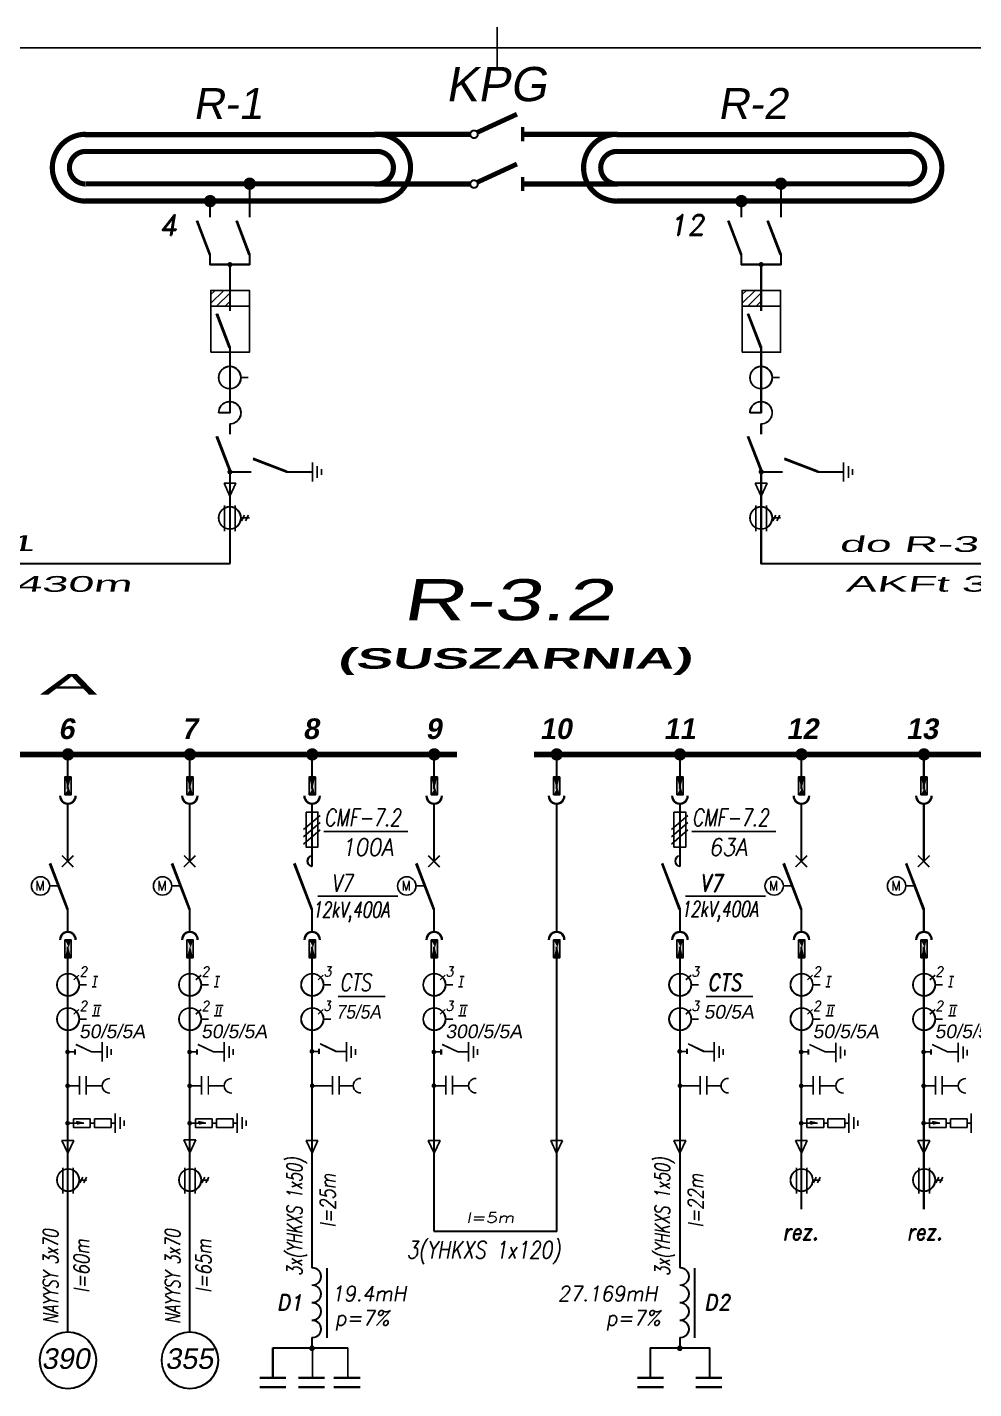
# Model space of a CAD drawing. Extents: x 0 to 420, y -3 to 298.
# Drawn here: x 141.5 to 279.5, y 99.3 to 298 of the extents above; entities that cross this region are included whole.
import ezdxf

# ---------------------------------------------------------------- set-up
doc = ezdxf.new("R2010")
doc.units = 0
doc.header["$MEASUREMENT"] = 0
doc.header["$PDMODE"] = 2
doc.header["$PDSIZE"] = 3
doc.layers.get('0').update_dxf_attribs({"linetype": 'CONTINUOUS'})
doc.styles.add('ROMAND', font='romand', dxfattribs={"width": 0.9, "oblique": 10, "height": 3.8})
doc.styles.add('ROMANS', font='romans', dxfattribs={"width": 0.8, "oblique": 10, "height": 3})
doc.styles.add('styl2', font='arial.ttf', dxfattribs={"oblique": 10, "height": 5})
doc.styles.add('styl3', font='arialbd.ttf', dxfattribs={"oblique": 10, "height": 5})

msp = doc.modelspace()

# ---------------------------------------------------------------- linework, layer by layer
at = {"color": 7}
for p, q in [((0, 295), (420, 295)), ((173.88, 274.91), (173.88, 270.29)), ((173.93, 275.65), (173.93, 270.29)), ((251.38, 274.91), (251.38, 270.29)), ((251.43, 275.65), (251.43, 270.29)), ((168.11, 272.5), (168.11, 270.29)), ((168.17, 272.5), (168.17, 270.29)), ((245.61, 272.5), (245.61, 270.29)), ((245.67, 272.5), (245.67, 270.29)), ((168.04, 264.8), (166.15, 269.74)), ((168.1, 264.85), (166.22, 269.74)), ((168.17, 264.88), (166.31, 269.74)), ((173.8, 264.8), (171.92, 269.74)), ((173.86, 264.85), (171.99, 269.74)), ((173.93, 264.88), (172.07, 269.74)), ((245.54, 264.8), (243.65, 269.74)), ((245.6, 264.85), (243.72, 269.74)), ((245.67, 264.88), (243.81, 269.74)), ((251.3, 264.8), (249.42, 269.74)), ((251.36, 264.85), (249.49, 269.74)), ((251.43, 264.88), (249.57, 269.74)), ((168.11, 263.32), (168.11, 264.89)), ((168.17, 263.32), (168.17, 264.88)), ((173.88, 263.32), (173.88, 264.89)), ((173.93, 263.32), (173.93, 264.88)), ((245.61, 263.32), (245.61, 264.89)), ((245.67, 263.32), (245.67, 264.88)), ((251.38, 263.32), (251.38, 264.89)), ((251.43, 263.32), (251.43, 264.88)), ((168.11, 263.4), (173.93, 263.4)), ((168.11, 263.32), (173.93, 263.32)), ((171, 261.22), (171, 263.32)), ((171.06, 261.22), (171.06, 263.32)), ((245.61, 263.4), (251.43, 263.4)), ((245.61, 263.32), (251.43, 263.32)), ((248.5, 261.22), (248.5, 263.32)), ((248.56, 261.22), (248.56, 263.32)), ((171, 261.22), (171, 256.6)), ((171.06, 261.22), (171.06, 256.6)), ((248.5, 261.22), (248.5, 256.6)), ((248.56, 261.22), (248.56, 256.6)), ((168.24, 257.71), (170.13, 259.6)), ((168.24, 258.97), (168.88, 259.6)), ((169.09, 257.29), (171, 259.2)), ((245.74, 258.97), (246.38, 259.6)), ((245.74, 257.71), (247.63, 259.6)), ((246.59, 257.29), (248.5, 259.2)), ((168.24, 257.29), (173.87, 257.29)), ((170.32, 257.29), (171, 257.97)), ((245.74, 257.29), (251.37, 257.29)), ((247.82, 257.29), (248.5, 257.97)), ((170.93, 251.23), (169.04, 256.16)), ((170.98, 251.27), (169.11, 256.16)), ((171.06, 251.31), (169.2, 256.16)), ((248.43, 251.23), (246.54, 256.16)), ((248.48, 251.27), (246.61, 256.16)), ((248.56, 251.31), (246.7, 256.16)), ((171, 249.75), (171, 251.31)), ((171.06, 249.75), (171.06, 251.31)), ((248.5, 249.75), (248.5, 251.31)), ((248.56, 249.75), (248.56, 251.31)), ((171, 249.75), (171, 241.73)), ((171.06, 249.75), (171.06, 241.73)), ((248.5, 249.75), (248.5, 241.73)), ((248.56, 249.75), (248.56, 241.73)), ((172.62, 246.86), (173.71, 246.86)), ((250.12, 246.86), (251.21, 246.86)), ((169.39, 241.77), (171.05, 241.77)), ((171.06, 241.73), (169.41, 241.73)), ((246.89, 241.77), (248.55, 241.77)), ((248.56, 241.73), (246.91, 241.73)), ((171, 240.12), (171, 238.59)), ((171.06, 240.12), (171.06, 238.59)), ((248.5, 240.12), (248.5, 238.59)), ((248.56, 240.12), (248.56, 238.59)), ((170.93, 233.36), (169.04, 238.29)), ((170.98, 233.4), (169.11, 238.29)), ((171.06, 233.44), (169.2, 238.29)), ((248.43, 233.36), (246.54, 238.29)), ((248.48, 233.4), (246.61, 238.29)), ((248.56, 233.44), (246.7, 238.29)), ((179.35, 233.2), (174.42, 235.09)), ((179.31, 233.15), (174.42, 235.02)), ((179.27, 233.07), (174.42, 234.93)), ((183.06, 234.49), (183.06, 231.69)), ((256.85, 233.2), (251.92, 235.09)), ((256.81, 233.15), (251.92, 235.02)), ((256.77, 233.07), (251.92, 234.93)), ((260.56, 234.49), (260.56, 231.69)), ((171, 233.58), (171, 219.75)), ((171.06, 233.44), (171.06, 219.75)), ((171.11, 233.13), (172.64, 233.13)), ((171.11, 233.07), (172.64, 233.07)), ((172.59, 233.13), (174.12, 233.13)), ((172.59, 233.07), (174.12, 233.07)), ((179.13, 233.13), (183.06, 233.13)), ((179.27, 233.07), (183.06, 233.07)), ((183.78, 233.94), (183.78, 232.22)), ((184.37, 233.49), (184.37, 232.67)), ((248.5, 233.58), (248.5, 219.75)), ((248.56, 233.44), (248.56, 219.75)), ((248.61, 233.13), (250.14, 233.13)), ((248.61, 233.07), (250.14, 233.07)), ((250.09, 233.13), (251.62, 233.13)), ((250.09, 233.07), (251.62, 233.07)), ((256.63, 233.13), (260.56, 233.13)), ((256.77, 233.07), (260.56, 233.07)), ((261.28, 233.94), (261.28, 232.22)), ((261.87, 233.49), (261.87, 232.67)), ((171.04, 229.58), (170.17, 231.44)), ((171.04, 229.58), (171.9, 231.44)), ((248.54, 229.58), (247.67, 231.44)), ((248.54, 229.58), (249.4, 231.44)), ((170.25, 228.18), (170.25, 224.44)), ((171.78, 228.18), (171.78, 224.44)), ((173.15, 226.79), (172.74, 225.97)), ((173.73, 226.79), (173.32, 225.97)), ((247.75, 228.18), (247.75, 224.44)), ((249.28, 228.18), (249.28, 224.44)), ((250.65, 226.79), (250.24, 225.97)), ((251.23, 226.79), (250.82, 225.97)), ((172.62, 226.38), (173.87, 226.38)), ((250.12, 226.38), (251.37, 226.38)), ((42.01, 219.75), (171.06, 219.75)), ((42.07, 219.69), (171.06, 219.69)), ((248.5, 219.75), (248.5, 219.7)), ((377.94, 219.7), (248.5, 219.7)), ((248.94, 219.75), (248.56, 219.75)), ((377.99, 219.75), (248.94, 219.75)), ((147.35, 186.78), (147.35, 191.87)), ((147.4, 186.78), (147.4, 191.87)), ((165.15, 186.78), (165.15, 191.87)), ((165.2, 186.78), (165.2, 191.87)), ((182.98, 186.78), (182.98, 191.87)), ((183.04, 186.78), (183.04, 191.87)), ((200.78, 186.78), (200.78, 191.87)), ((200.84, 186.78), (200.84, 191.87)), ((218.65, 186.78), (218.65, 191.87)), ((218.7, 186.78), (218.7, 191.87)), ((236.64, 186.78), (236.64, 191.87)), ((236.69, 186.78), (236.69, 191.87)), ((254.36, 186.78), (254.36, 191.87)), ((254.42, 186.78), (254.42, 191.87)), ((272.22, 186.78), (272.22, 191.87)), ((272.28, 186.78), (272.28, 191.87)), ((272.24, 189.25), (272.24, 189.47)), ((272.29, 189.25), (272.29, 189.47)), ((147.35, 184.64), (147.35, 176.24)), ((147.4, 184.64), (147.4, 176.24)), ((165.15, 184.64), (165.15, 176.24)), ((165.2, 184.64), (165.2, 176.24)), ((184.18, 182.96), (181.78, 180.89)), ((182.98, 184.64), (182.98, 175.52)), ((183.04, 184.64), (183.04, 175.51)), ((200.78, 184.64), (200.78, 176.24)), ((200.84, 184.64), (200.84, 176.24)), ((218.65, 165.92), (218.65, 184.72)), ((218.7, 165.92), (218.7, 184.71)), ((237.83, 182.96), (235.43, 180.89)), ((236.64, 184.64), (236.64, 175.52)), ((236.69, 184.64), (236.69, 175.51)), ((254.36, 184.64), (254.36, 176.24)), ((254.42, 184.64), (254.42, 176.24)), ((272.22, 184.64), (272.22, 176.24)), ((272.28, 184.64), (272.28, 176.24)), ((184.18, 181.93), (181.78, 179.86)), ((184.18, 180.85), (181.78, 178.78)), ((237.83, 181.93), (235.43, 179.86)), ((237.83, 180.85), (235.43, 178.78)), ((184.74, 180.62), (197, 180.62)), ((238.4, 180.62), (250.65, 180.62)), ((146.52, 175.48), (148.18, 177.12)), ((148.17, 175.43), (146.54, 177.09)), ((146.56, 175.44), (148.21, 177.07)), ((148.2, 175.46), (146.57, 177.12)), ((164.32, 175.48), (165.98, 177.12)), ((165.97, 175.43), (164.34, 177.09)), ((164.36, 175.44), (166.01, 177.07)), ((166, 175.46), (164.37, 177.12)), ((199.95, 175.48), (201.62, 177.12)), ((201.61, 175.43), (199.97, 177.09)), ((199.99, 175.44), (201.65, 177.07)), ((201.64, 175.46), (200.01, 177.12)), ((253.53, 175.48), (255.2, 177.12)), ((255.19, 175.43), (253.56, 177.09)), ((253.57, 175.44), (255.23, 177.07)), ((255.22, 175.46), (253.59, 177.12)), ((271.39, 175.48), (273.06, 177.12)), ((273.05, 175.43), (271.42, 177.09)), ((271.43, 175.44), (273.09, 177.07)), ((273.08, 175.46), (271.45, 177.12)), ((147.28, 169.25), (144.73, 175.9)), ((147.33, 169.3), (144.78, 175.94)), ((147.4, 169.33), (144.86, 175.98)), ((165.07, 169.25), (162.53, 175.9)), ((165.13, 169.3), (162.58, 175.94)), ((165.2, 169.33), (162.66, 175.98)), ((182.91, 169.25), (180.37, 175.9)), ((182.97, 169.3), (180.42, 175.94)), ((183.04, 169.33), (180.49, 175.98)), ((200.71, 169.25), (198.17, 175.9)), ((200.76, 169.3), (198.22, 175.94)), ((200.84, 169.33), (198.29, 175.98)), ((236.56, 169.25), (234.02, 175.9)), ((236.62, 169.3), (234.07, 175.94)), ((236.69, 169.33), (234.14, 175.98)), ((254.29, 169.25), (251.75, 175.9)), ((254.35, 169.3), (251.8, 175.94)), ((254.42, 169.33), (251.87, 175.98)), ((272.15, 169.25), (269.61, 175.9)), ((272.21, 169.3), (269.66, 175.94)), ((272.28, 169.33), (269.73, 175.98)), ((144.74, 172.67), (145.95, 172.67)), ((162.54, 172.67), (163.75, 172.67)), ((183.83, 171.19), (195.51, 171.19)), ((198.18, 172.67), (199.39, 172.67)), ((237.48, 171.19), (249.16, 171.19)), ((251.76, 172.67), (252.97, 172.67)), ((269.62, 172.67), (270.83, 172.67)), ((147.35, 167.7), (147.35, 169.34)), ((147.4, 167.7), (147.4, 169.33)), ((165.15, 167.7), (165.15, 169.34)), ((165.2, 167.7), (165.2, 169.33)), ((182.98, 167.7), (182.98, 169.34)), ((183.04, 167.7), (183.04, 169.33)), ((200.78, 167.7), (200.78, 169.34)), ((200.84, 167.7), (200.84, 169.33)), ((236.64, 167.7), (236.64, 169.34)), ((236.69, 167.7), (236.69, 169.33)), ((254.36, 167.7), (254.36, 169.34)), ((254.42, 167.7), (254.42, 169.33)), ((272.22, 167.7), (272.22, 169.34)), ((272.28, 167.7), (272.28, 169.33)), ((147.35, 165.92), (147.35, 167.7)), ((147.4, 165.92), (147.4, 167.7)), ((165.15, 165.92), (165.15, 167.7)), ((165.2, 165.92), (165.2, 167.7)), ((182.98, 165.92), (182.98, 167.7)), ((183.04, 165.92), (183.04, 167.7)), ((200.78, 165.92), (200.78, 167.7)), ((200.84, 165.92), (200.84, 167.7)), ((236.64, 165.92), (236.64, 167.7)), ((236.69, 165.92), (236.69, 167.7)), ((254.36, 165.92), (254.36, 167.7)), ((254.42, 165.92), (254.42, 167.7)), ((272.22, 165.92), (272.22, 167.7)), ((272.28, 165.92), (272.28, 167.7)), ((147.35, 155.7), (147.35, 163.79)), ((147.4, 155.7), (147.4, 163.79)), ((165.15, 150.99), (165.15, 162.98)), ((165.2, 150.99), (165.2, 162.98)), ((182.98, 158.77), (182.98, 163.79)), ((183.04, 158.77), (183.04, 163.79)), ((200.78, 155.7), (200.78, 163.79)), ((200.84, 155.7), (200.84, 163.79)), ((218.66, 158.77), (218.66, 163.79)), ((218.71, 158.77), (218.71, 163.79)), ((236.64, 158.77), (236.64, 163.79)), ((236.69, 158.77), (236.69, 163.79)), ((254.36, 155.7), (254.36, 163.79)), ((254.42, 155.7), (254.42, 163.79)), ((272.22, 155.7), (272.22, 163.79)), ((272.28, 155.7), (272.28, 163.79)), ((148.27, 158.98), (149.01, 159.63)), ((151.19, 159.47), (151.75, 159.47)), ((166.06, 158.98), (166.81, 159.63)), ((168.99, 159.47), (169.55, 159.47)), ((182.98, 160.67), (182.98, 155.7)), ((183.04, 160.67), (183.04, 155.7)), ((183.9, 158.98), (184.65, 159.63)), ((201.7, 158.98), (202.45, 159.63)), ((204.62, 159.47), (205.19, 159.47)), ((236.64, 160.67), (236.64, 155.7)), ((236.69, 160.67), (236.69, 155.7)), ((237.55, 158.98), (238.3, 159.63)), ((255.28, 158.98), (256.03, 159.63)), ((258.2, 159.47), (258.77, 159.47)), ((273.14, 158.98), (273.89, 159.63)), ((276.06, 159.47), (276.63, 159.47)), ((149.02, 158.25), (150.11, 158.25)), ((150.95, 157.97), (151.52, 157.97)), ((166.82, 158.25), (167.91, 158.25)), ((168.75, 157.97), (169.31, 157.97)), ((184.66, 158.25), (185.75, 158.25)), ((202.46, 158.25), (203.55, 158.25)), ((204.39, 157.97), (204.95, 157.97)), ((218.66, 158.77), (218.66, 155.7)), ((218.71, 158.77), (218.71, 155.7)), ((238.31, 158.25), (239.4, 158.25)), ((256.04, 158.25), (257.13, 158.25)), ((257.97, 157.97), (258.53, 157.97)), ((273.9, 158.25), (274.99, 158.25)), ((275.83, 157.97), (276.39, 157.97)), ((147.35, 155.7), (147.35, 154.17)), ((147.4, 155.7), (147.4, 154.17)), ((151.19, 155.21), (151.75, 155.21)), ((151.67, 155.21), (152.24, 155.21)), ((165.15, 155.7), (165.15, 154.17)), ((165.2, 155.7), (165.2, 154.17)), ((168.99, 155.21), (169.55, 155.21)), ((169.47, 155.21), (170.03, 155.21)), ((182.98, 155.72), (182.98, 154.18)), ((183.04, 155.72), (183.04, 154.18)), ((186.84, 156.55), (193.67, 156.55)), ((200.78, 155.7), (200.78, 154.17)), ((200.84, 155.7), (200.84, 154.17)), ((204.62, 155.21), (205.19, 155.21)), ((205.11, 155.21), (205.67, 155.21)), ((218.66, 155.7), (218.66, 154.34)), ((218.71, 155.7), (218.71, 154.34)), ((236.64, 155.72), (236.64, 154.18)), ((236.69, 155.72), (236.69, 154.18)), ((240.49, 156.55), (247.32, 156.55)), ((254.36, 155.7), (254.36, 154.17)), ((254.42, 155.7), (254.42, 154.17)), ((258.2, 155.21), (258.77, 155.21)), ((258.69, 155.21), (259.25, 155.21)), ((272.22, 155.7), (272.22, 154.17)), ((272.22, 151.8), (272.22, 155.14)), ((272.28, 155.7), (272.28, 154.17)), ((272.28, 151.8), (272.28, 155.14)), ((276.06, 155.21), (276.63, 155.21)), ((276.55, 155.21), (277.11, 155.21)), ((147.35, 150.99), (147.35, 154.34)), ((147.4, 150.99), (147.4, 154.34)), ((148.27, 153.97), (149.01, 154.62)), ((149.02, 153.24), (150.11, 153.24)), ((150.95, 153.71), (151.52, 153.71)), ((151.44, 153.71), (152, 153.71)), ((166.06, 153.97), (166.81, 154.62)), ((166.82, 153.24), (167.91, 153.24)), ((168.75, 153.71), (169.31, 153.71)), ((169.23, 153.71), (169.8, 153.71)), ((182.98, 154.34), (182.98, 132.54)), ((183.04, 154.34), (183.04, 132.54)), ((183.9, 153.97), (184.65, 154.62)), ((184.66, 153.24), (185.75, 153.24)), ((200.78, 150.99), (200.78, 154.34)), ((200.84, 150.99), (200.84, 154.34)), ((201.7, 153.97), (202.45, 154.62)), ((202.46, 153.24), (203.55, 153.24)), ((204.39, 153.71), (204.95, 153.71)), ((204.87, 153.71), (205.43, 153.71)), ((218.66, 154.34), (218.66, 122.22)), ((218.71, 154.34), (218.71, 122.22)), ((236.64, 154.34), (236.64, 132.54)), ((236.69, 154.34), (236.69, 132.54)), ((237.55, 153.97), (238.3, 154.62)), ((238.31, 153.24), (239.4, 153.24)), ((254.36, 150.99), (254.36, 154.34)), ((254.42, 150.99), (254.42, 154.34)), ((255.28, 153.97), (256.03, 154.62)), ((256.04, 153.24), (257.13, 153.24)), ((257.97, 153.71), (258.53, 153.71)), ((258.45, 153.71), (259.02, 153.71)), ((273.14, 153.97), (273.89, 154.62)), ((273.9, 153.24), (274.99, 153.24)), ((275.83, 153.71), (276.39, 153.71)), ((276.31, 153.71), (276.88, 153.71)), ((272.22, 151.8), (272.22, 150.99)), ((272.28, 151.8), (272.28, 150.99)), ((147.35, 150.99), (147.35, 125.48)), ((147.4, 150.99), (147.4, 125.48)), ((150.84, 148.44), (148.57, 149.52)), ((150.86, 148.46), (148.59, 149.54)), ((152.39, 149.85), (152.39, 147.05)), ((153.11, 149.31), (153.11, 147.59)), ((165.15, 150.99), (165.15, 125.49)), ((165.2, 150.99), (165.2, 125.48)), ((168.64, 148.44), (166.37, 149.52)), ((168.65, 148.46), (166.38, 149.54)), ((170.19, 149.85), (170.19, 147.05)), ((170.9, 149.31), (170.9, 147.59)), ((186.48, 148.53), (184.21, 149.61)), ((186.49, 148.55), (184.22, 149.63)), ((188.02, 149.85), (188.02, 147.05)), ((188.74, 149.31), (188.74, 147.59)), ((200.78, 150.99), (200.78, 137.94)), ((200.84, 150.99), (200.84, 137.94)), ((204.27, 148.44), (202.01, 149.52)), ((204.29, 148.46), (202.02, 149.54)), ((205.82, 149.85), (205.82, 147.05)), ((206.54, 149.31), (206.54, 147.59)), ((240.13, 148.53), (237.86, 149.61)), ((240.14, 148.55), (237.87, 149.63)), ((241.68, 149.85), (241.68, 147.05)), ((242.39, 149.31), (242.39, 147.59)), ((254.36, 150.99), (254.36, 125.48)), ((254.42, 150.99), (254.42, 125.48)), ((257.86, 148.44), (255.59, 149.52)), ((257.87, 148.46), (255.6, 149.54)), ((259.4, 149.76), (259.4, 146.96)), ((260.12, 149.22), (260.12, 147.5)), ((272.22, 150.99), (272.22, 125.48)), ((272.28, 150.99), (272.28, 125.48)), ((275.72, 148.44), (273.45, 149.52)), ((275.73, 148.46), (273.46, 149.54)), ((277.26, 149.76), (277.26, 146.96)), ((277.98, 149.22), (277.98, 147.5)), ((147.35, 148.44), (148.43, 148.44)), ((148.39, 148.8), (148.39, 148.07)), ((148.43, 148.8), (148.43, 148.07)), ((150.84, 148.44), (152.39, 148.44)), ((153.7, 148.86), (153.7, 148.04)), ((165.15, 148.44), (166.23, 148.44)), ((166.18, 148.8), (166.18, 148.07)), ((166.23, 148.8), (166.23, 148.07)), ((168.64, 148.44), (170.19, 148.44)), ((171.5, 148.86), (171.5, 148.04)), ((182.98, 148.53), (184.07, 148.53)), ((184.02, 148.89), (184.02, 148.16)), ((184.07, 148.89), (184.07, 148.16)), ((186.48, 148.53), (188.02, 148.53)), ((189.33, 148.86), (189.33, 148.04)), ((200.78, 148.44), (201.87, 148.44)), ((201.82, 148.8), (201.82, 148.07)), ((201.87, 148.8), (201.87, 148.07)), ((204.27, 148.44), (205.82, 148.44)), ((207.13, 148.86), (207.13, 148.04)), ((236.64, 148.53), (237.72, 148.53)), ((237.67, 148.89), (237.67, 148.16)), ((237.72, 148.89), (237.72, 148.16)), ((240.13, 148.53), (241.68, 148.53)), ((242.98, 148.86), (242.98, 148.04)), ((254.36, 148.44), (255.45, 148.44)), ((255.4, 148.8), (255.4, 148.07)), ((255.45, 148.8), (255.45, 148.07)), ((257.86, 148.44), (259.4, 148.44)), ((260.71, 148.77), (260.71, 147.95)), ((272.22, 148.44), (273.31, 148.44)), ((273.26, 148.8), (273.26, 148.07)), ((273.31, 148.8), (273.31, 148.07)), ((275.72, 148.44), (277.26, 148.44)), ((278.57, 148.77), (278.57, 147.95)), ((147.35, 143.5), (149.1, 143.5)), ((150.08, 143.5), (152.4, 143.5)), ((165.15, 143.5), (166.9, 143.5)), ((167.88, 143.5), (170.2, 143.5)), ((183.03, 143.51), (185.99, 143.51)), ((186.96, 143.51), (189.02, 143.51)), ((200.78, 143.52), (202.53, 143.52)), ((203.51, 143.52), (205.84, 143.52)), ((236.68, 143.51), (239.64, 143.51)), ((240.62, 143.51), (242.67, 143.51)), ((254.36, 143.5), (256.11, 143.5)), ((257.09, 143.5), (259.42, 143.5)), ((272.22, 143.5), (273.97, 143.5)), ((274.95, 143.5), (277.28, 143.5)), ((154.3, 139.46), (154.3, 136.66)), ((172.1, 139.46), (172.1, 136.66)), ((261.32, 139.46), (261.32, 136.66)), ((279.18, 139.46), (279.18, 136.66)), ((147.4, 138.05), (149.72, 138.05)), ((148.2, 138.66), (150.65, 138.66)), ((149.73, 138.05), (148.71, 138.3)), ((148.71, 138.3), (148.71, 138.05)), ((150.65, 138.66), (150.65, 137.42)), ((151.26, 138.05), (150.65, 138.05)), ((151.26, 138.66), (153.71, 138.66)), ((153.71, 138.66), (153.71, 137.42)), ((153.71, 138.05), (154.3, 138.05)), ((155.02, 138.92), (155.02, 137.2)), ((155.61, 138.46), (155.61, 137.64)), ((165.2, 138.05), (167.52, 138.05)), ((166, 138.66), (168.45, 138.66)), ((167.53, 138.05), (166.5, 138.3)), ((166.5, 138.3), (166.5, 138.05)), ((168.45, 138.66), (168.45, 137.42)), ((169.06, 138.05), (168.45, 138.05)), ((169.06, 138.66), (171.51, 138.66)), ((171.51, 138.66), (171.51, 137.42)), ((171.51, 138.05), (172.1, 138.05)), ((172.82, 138.92), (172.82, 137.2)), ((173.41, 138.46), (173.41, 137.64)), ((200.78, 137.94), (200.78, 122.28)), ((200.84, 137.94), (200.84, 122.28)), ((254.42, 138.05), (256.74, 138.05)), ((255.21, 138.66), (257.67, 138.66)), ((256.75, 138.05), (255.72, 138.3)), ((255.72, 138.3), (255.72, 138.05)), ((257.67, 138.66), (257.67, 137.42)), ((258.27, 138.05), (257.67, 138.05)), ((258.27, 138.66), (260.73, 138.66)), ((260.73, 138.66), (260.73, 137.42)), ((260.73, 138.05), (261.32, 138.05)), ((262.04, 138.92), (262.04, 137.2)), ((262.63, 138.46), (262.63, 137.64)), ((272.28, 138.05), (274.6, 138.05)), ((273.07, 138.66), (275.53, 138.66)), ((274.61, 138.05), (273.58, 138.3)), ((273.58, 138.3), (273.58, 138.05)), ((275.53, 138.66), (275.53, 137.42)), ((276.13, 138.05), (275.53, 138.05)), ((276.13, 138.66), (278.58, 138.66)), ((278.58, 138.66), (278.58, 137.42)), ((278.58, 138.05), (279.18, 138.05)), ((147.38, 133.67), (146.52, 135.53)), ((147.38, 133.67), (148.24, 135.53)), ((165.18, 133.74), (164.32, 135.61)), ((165.18, 133.74), (166.04, 135.61)), ((183.01, 133.66), (182.15, 135.52)), ((183.01, 133.66), (183.87, 135.52)), ((200.83, 133.67), (199.97, 135.53)), ((200.83, 133.67), (201.7, 135.53)), ((218.69, 133.67), (217.83, 135.53)), ((218.69, 133.67), (219.55, 135.53)), ((236.66, 133.66), (235.8, 135.52)), ((236.66, 133.66), (237.52, 135.52)), ((254.39, 133.67), (253.53, 135.53)), ((254.39, 133.67), (255.25, 135.53)), ((272.25, 133.67), (271.39, 135.53)), ((272.25, 133.67), (273.11, 135.53)), ((146.65, 131.55), (146.65, 127.81)), ((148.18, 131.55), (148.18, 127.81)), ((164.45, 131.55), (164.45, 127.81)), ((165.98, 131.55), (165.98, 127.81)), ((182.98, 132.54), (182.98, 130.31)), ((183.04, 132.54), (183.04, 130.31)), ((236.64, 132.54), (236.64, 130.31)), ((236.69, 132.54), (236.69, 130.31)), ((253.67, 131.55), (253.67, 127.81)), ((255.2, 131.55), (255.2, 127.81)), ((271.53, 131.55), (271.53, 127.81)), ((273.06, 131.55), (273.06, 127.81)), ((149.02, 129.75), (150.11, 129.75)), ((149.55, 130.16), (149.15, 129.34)), ((150.13, 130.16), (149.72, 129.34)), ((166.82, 129.75), (167.91, 129.75)), ((167.35, 130.16), (166.94, 129.34)), ((167.93, 130.16), (167.52, 129.34)), ((182.98, 130.31), (182.98, 130.45)), ((182.98, 130.43), (182.98, 128.2)), ((183.04, 130.43), (183.04, 128.2)), ((236.64, 130.31), (236.64, 130.45)), ((236.64, 130.43), (236.64, 128.2)), ((236.69, 130.43), (236.69, 128.2)), ((256.04, 129.75), (257.13, 129.75)), ((256.57, 130.16), (256.16, 129.34)), ((257.15, 130.16), (256.74, 129.34)), ((273.9, 129.75), (274.99, 129.75)), ((274.43, 130.16), (274.02, 129.34)), ((275.01, 130.16), (274.6, 129.34)), ((182.98, 128.92), (182.98, 116.94)), ((183.04, 129.13), (183.04, 116.94)), ((236.64, 128.92), (236.64, 116.94)), ((236.69, 129.13), (236.69, 116.94)), ((147.35, 125.48), (147.35, 107.5)), ((147.4, 125.48), (147.4, 107.5)), ((165.15, 125.48), (165.15, 107.5)), ((165.2, 125.48), (165.2, 107.5)), ((200.78, 123.08), (200.78, 123.03)), ((200.78, 122.22), (218.71, 122.22)), ((200.84, 122.28), (218.71, 122.28)), ((185.15, 116.89), (185.15, 106.73)), ((185.2, 116.89), (185.2, 106.73)), ((238.8, 116.89), (238.8, 106.73)), ((238.85, 116.89), (238.85, 106.73)), ((182.98, 106.75), (182.98, 105.24)), ((183.04, 106.75), (183.04, 105.19)), ((236.64, 106.75), (236.64, 105.24)), ((236.69, 106.75), (236.69, 105.19)), ((177.26, 105.24), (177.26, 100.89)), ((177.27, 105.24), (188.25, 105.24)), ((177.32, 105.24), (177.32, 100.89)), ((177.33, 105.19), (188.24, 105.19)), ((183.08, 105.24), (183.08, 100.89)), ((188.25, 105.24), (188.25, 100.89)), ((232.35, 105.24), (241.03, 105.24)), ((232.35, 105.24), (232.35, 100.89)), ((232.35, 105.19), (240.98, 105.19)), ((232.4, 105.24), (232.4, 100.89)), ((240.98, 105.24), (240.98, 100.89)), ((241.03, 105.24), (241.03, 100.89))]:
    msp.add_line(p, q, dxfattribs=at)
for points, const_width in [([(207.03, 282.61), (212.9, 285.31)], 0.7), ([(149.87, 282.33), (192.25, 282.33)], 0.75), ([(192.09, 282.37), (206.21, 282.37)], 0.75), ([(213.48, 282.37), (227.59, 282.37)], 0.75), ([(213.73, 283.42), (213.73, 281.36)], 0.5), ([(227.45, 282.33), (270.14, 282.33)], 0.75), ([(149.87, 279.85), (192.64, 279.85)], 0.75), ([(227.45, 279.85), (270.22, 279.85)], 0.75), ([(207.03, 275.33), (212.9, 278.04)], 0.7), ([(213.73, 276.15), (213.73, 274.09)], 0.5), ([(150.01, 275.14), (192.15, 275.14)], 0.75), ([(192.12, 275.12), (206.24, 275.12)], 0.75), ([(213.48, 275.11), (227.59, 275.11)], 0.75), ([(227.59, 275.14), (270.02, 275.14)], 0.75), ([(149.87, 272.64), (192.64, 272.64)], 0.75), ([(227.45, 272.64), (270.22, 272.64)], 0.75), ([(55.38, 191.87), (170.13, 191.87)], 0.81), ([(170.13, 191.87), (204.15, 191.87)], 0.81), ([(215.41, 191.87), (330.16, 191.87)], 0.81), ([(149.1, 144.94), (149.1, 142.19)], 0.242), ([(150.08, 144.94), (150.08, 142.19)], 0.242), ([(166.9, 144.94), (166.9, 142.19)], 0.242), ([(167.88, 144.94), (167.88, 142.19)], 0.242), ([(185.99, 144.95), (185.99, 142.2)], 0.242), ([(186.96, 144.95), (186.96, 142.2)], 0.242), ([(202.53, 144.96), (202.53, 142.21)], 0.242), ([(203.51, 144.96), (203.51, 142.21)], 0.242), ([(239.64, 144.95), (239.64, 142.2)], 0.242), ([(240.62, 144.95), (240.62, 142.2)], 0.242), ([(256.11, 144.94), (256.11, 142.19)], 0.242), ([(257.09, 144.94), (257.09, 142.19)], 0.242), ([(273.97, 144.94), (273.97, 142.19)], 0.242), ([(274.95, 144.94), (274.95, 142.19)], 0.242), ([(179.23, 100.89), (175.37, 100.89)], 0.338), ([(179.23, 99.52), (175.37, 99.52)], 0.338), ([(181, 100.89), (184.86, 100.89)], 0.338), ([(181, 99.52), (184.86, 99.52)], 0.338), ([(186.17, 100.89), (190.03, 100.89)], 0.338), ([(186.17, 99.52), (190.03, 99.52)], 0.338), ([(234.32, 100.89), (230.46, 100.89)], 0.338), ([(234.32, 99.52), (230.46, 99.52)], 0.338), ([(238.96, 100.89), (242.82, 100.89)], 0.338), ([(238.96, 99.52), (242.82, 99.52)], 0.338)]:
    msp.add_lwpolyline(points, dxfattribs=dict(at, const_width=const_width))
at = {"color": 7, "const_width": 0.75}
for points in [[(150, 282.38, 0.414214), (145.12, 277.5, 1)], [(192.5, 272.62, 0.414214), (197.38, 277.5, 0.414214), (192.5, 282.38, 1)], [(227.5, 282.38, 0.414214), (222.62, 277.5, 1)], [(270, 272.62, 0.414214), (274.88, 277.5, 0.414214), (270, 282.38, 1)], [(150, 279.88, 0.414214), (147.62, 277.5, 1)], [(192.5, 275.12, 0.414214), (194.88, 277.5, 0.414214), (192.5, 279.88, 1)], [(227.5, 279.88, 0.414214), (225.12, 277.5, 1)], [(270, 275.12, 0.414214), (272.38, 277.5, 0.414214), (270, 279.88, 1)], [(145.12, 277.5, 0.414214), (150, 272.62, 1)], [(147.62, 277.5, 0.414214), (150, 275.12, 1)], [(222.62, 277.5, 0.414214), (227.5, 272.62, 1)], [(225.12, 277.5, 0.414214), (227.5, 275.12, 1)]]:
    msp.add_lwpolyline(points, format="xyb", dxfattribs=at)
at = {"color": 7}
for points, const_width in [([(206.09, 282.38, 1), (207.19, 282.38, 1)], 0.288), ([(173.46, 275.17, 1), (174.36, 275.17, 1)], 0.895), ([(206.09, 275.11, 1), (207.19, 275.11, 1)], 0.288), ([(250.96, 275.17, 1), (251.86, 275.17, 1)], 0.895), ([(167.69, 272.62, 1), (168.6, 272.62, 1)], 0.895), ([(245.19, 272.62, 1), (246.1, 272.62, 1)], 0.895), ([(170.84, 263.36, 1), (171.21, 263.36, 1)], 0.364), ([(248.34, 263.36, 1), (248.71, 263.36, 1)], 0.364), ([(170.85, 233.1, 1), (171.22, 233.1, 1)], 0.364), ([(248.35, 233.1, 1), (248.72, 233.1, 1)], 0.364), ([(146.95, 191.87, 1), (147.86, 191.87, 1)], 0.895), ([(164.75, 191.87, 1), (165.65, 191.87, 1)], 0.895), ([(182.59, 191.87, 1), (183.49, 191.87, 1)], 0.895), ([(200.38, 191.87, 1), (201.29, 191.87, 1)], 0.895), ([(218.25, 191.87, 1), (219.15, 191.87, 1)], 0.895), ([(236.24, 191.87, 1), (237.14, 191.87, 1)], 0.895), ([(253.97, 191.87, 1), (254.87, 191.87, 1)], 0.895), ([(271.83, 191.87, 1), (272.73, 191.87, 1)], 0.895), ([(147.18, 148.44, 1), (147.52, 148.44, 1)], 0.342), ([(164.97, 148.44, 1), (165.32, 148.44, 1)], 0.342), ([(182.81, 148.53, 1), (183.16, 148.53, 1)], 0.342), ([(200.61, 148.44, 1), (200.96, 148.44, 1)], 0.342), ([(236.46, 148.53, 1), (236.81, 148.53, 1)], 0.342), ([(254.19, 148.44, 1), (254.54, 148.44, 1)], 0.342), ([(272.05, 148.44, 1), (272.4, 148.44, 1)], 0.342), ([(147.18, 143.5, 1), (147.52, 143.5, 1)], 0.342), ([(164.97, 143.5, 1), (165.32, 143.5, 1)], 0.342), ([(182.86, 143.51, 1), (183.2, 143.51, 1)], 0.342), ([(200.61, 143.52, 1), (200.96, 143.52, 1)], 0.342), ([(236.51, 143.51, 1), (236.86, 143.51, 1)], 0.342), ([(254.19, 143.5, 1), (254.54, 143.5, 1)], 0.342), ([(272.05, 143.5, 1), (272.4, 143.5, 1)], 0.342), ([(147.18, 138.05, 1), (147.52, 138.05, 1)], 0.342), ([(164.98, 138.05, 1), (165.32, 138.05, 1)], 0.342), ([(254.19, 138.05, 1), (254.54, 138.05, 1)], 0.342), ([(272.05, 138.05, 1), (272.4, 138.05, 1)], 0.342), ([(182.8, 105.19, 1), (183.21, 105.19, 1)], 0.41), ([(236.45, 105.19, 1), (236.86, 105.19, 1)], 0.41)]:
    msp.add_lwpolyline(points, format="xyb", close=True, dxfattribs=dict(at, const_width=const_width))
for points in [[(168.24, 250.57), (168.24, 259.6), (173.87, 259.6), (173.87, 250.57)], [(245.74, 250.57), (245.74, 259.6), (251.37, 259.6), (251.37, 250.57)], [(146.93, 185.96), (146.93, 188.59), (147.85, 188.59), (147.85, 185.96)], [(146.93, 185.96), (146.93, 188.59), (147.85, 188.59), (147.85, 185.96)], [(164.73, 185.96), (164.73, 188.59), (165.65, 188.59), (165.65, 185.96)], [(164.73, 185.96), (164.73, 188.59), (165.65, 188.59), (165.65, 185.96)], [(182.57, 185.96), (182.57, 188.59), (183.49, 188.59), (183.49, 185.96)], [(182.57, 185.96), (182.57, 188.59), (183.49, 188.59), (183.49, 185.96)], [(200.37, 185.96), (200.37, 188.59), (201.29, 188.59), (201.29, 185.96)], [(200.37, 185.96), (200.37, 188.59), (201.29, 188.59), (201.29, 185.96)], [(218.23, 185.96), (218.23, 188.59), (219.15, 188.59), (219.15, 185.96)], [(236.22, 185.96), (236.22, 188.59), (237.14, 188.59), (237.14, 185.96)], [(253.95, 185.96), (253.95, 188.59), (254.87, 188.59), (254.87, 185.96)], [(271.81, 185.96), (271.81, 188.59), (272.73, 188.59), (272.73, 185.96)], [(271.81, 185.96), (271.81, 188.59), (272.73, 188.59), (272.73, 185.96)], [(182.14, 183.46), (182.14, 178.34), (183.87, 178.34), (183.87, 183.46)], [(235.79, 183.46), (235.79, 178.34), (237.52, 178.34), (237.52, 183.46)], [(146.94, 164.81), (146.94, 162.19), (147.86, 162.19), (147.86, 164.81)], [(164.74, 164.81), (164.74, 162.19), (165.66, 162.19), (165.66, 164.81)], [(182.58, 164.81), (182.58, 162.19), (183.5, 162.19), (183.5, 164.81)], [(200.37, 164.81), (200.37, 162.19), (201.29, 162.19), (201.29, 164.81)], [(218.24, 164.81), (218.24, 162.19), (219.16, 162.19), (219.16, 164.81)], [(218.25, 164.81), (218.25, 162.19), (219.17, 162.19), (219.17, 164.81)], [(236.23, 164.81), (236.23, 162.19), (237.15, 162.19), (237.15, 164.81)], [(253.96, 164.81), (253.96, 162.19), (254.88, 162.19), (254.88, 164.81)], [(271.82, 164.81), (271.82, 162.19), (272.73, 162.19), (272.73, 164.81)]]:
    msp.add_lwpolyline(points, close=True, dxfattribs=at)
for points in [[(170.17, 231.44), (171.9, 231.44)], [(247.67, 231.44), (249.4, 231.44)], [(148.2, 138.66), (148.2, 137.42), (150.65, 137.42)], [(151.26, 138.66), (151.26, 137.42), (153.71, 137.42)], [(166, 138.66), (166, 137.42), (168.45, 137.42)], [(169.06, 138.66), (169.06, 137.42), (171.51, 137.42)], [(255.21, 138.66), (255.21, 137.42), (257.67, 137.42)], [(258.27, 138.66), (258.27, 137.42), (260.73, 137.42)], [(273.07, 138.66), (273.07, 137.42), (275.53, 137.42)], [(276.13, 138.66), (276.13, 137.42), (278.58, 137.42)], [(146.52, 135.53), (148.24, 135.53)], [(164.32, 135.61), (166.04, 135.61)], [(182.15, 135.52), (183.87, 135.52)], [(199.97, 135.53), (201.7, 135.53)], [(217.83, 135.53), (219.55, 135.53)], [(235.8, 135.52), (237.52, 135.52)], [(253.53, 135.53), (255.25, 135.53)], [(271.39, 135.53), (273.11, 135.53)]]:
    msp.add_lwpolyline(points, dxfattribs=at)
for centre, radius in [((171.01, 246.86), 1.64), ((171.01, 246.86), 1.61), ((248.51, 246.86), 1.64), ((248.51, 246.86), 1.61), ((171.01, 226.38), 1.64), ((171.01, 226.38), 1.61), ((248.51, 226.38), 1.64), ((248.51, 226.38), 1.61), ((143.4, 172.67), 1.34), ((161.2, 172.67), 1.34), ((196.83, 172.67), 1.34), ((250.42, 172.67), 1.34), ((268.28, 172.67), 1.34), ((147.42, 158.25), 1.64), ((147.42, 158.25), 1.61), ((165.22, 158.25), 1.64), ((165.22, 158.25), 1.61), ((183.05, 158.25), 1.64), ((183.05, 158.25), 1.61), ((200.85, 158.25), 1.64), ((200.85, 158.25), 1.61), ((236.71, 158.25), 1.64), ((236.71, 158.25), 1.61), ((254.43, 158.25), 1.64), ((254.43, 158.25), 1.61), ((272.29, 158.25), 1.64), ((272.29, 158.25), 1.61), ((147.42, 153.24), 1.64), ((147.42, 153.24), 1.61), ((165.22, 153.24), 1.64), ((165.22, 153.24), 1.61), ((183.05, 153.24), 1.64), ((183.05, 153.24), 1.61), ((200.85, 153.24), 1.64), ((200.85, 153.24), 1.61), ((236.71, 153.24), 1.64), ((236.71, 153.24), 1.61), ((254.43, 153.24), 1.64), ((254.43, 153.24), 1.61), ((272.29, 153.24), 1.64), ((272.29, 153.24), 1.61), ((147.42, 129.75), 1.64), ((147.42, 129.75), 1.61), ((165.22, 129.75), 1.64), ((165.22, 129.75), 1.61), ((254.43, 129.75), 1.64), ((254.43, 129.75), 1.61), ((272.29, 129.75), 1.64), ((272.29, 129.75), 1.61), ((147.4, 103.44), 4.15), ((147.4, 103.44), 4.11), ((165.19, 103.44), 4.15), ((165.19, 103.44), 4.11)]:
    msp.add_circle(centre, radius, dxfattribs=at)
for centre, radius, start, end in [((171.01, 241.73), 1.64, 269.6246, 180), ((171.01, 241.73), 1.61, 269.6166, 180), ((248.51, 241.73), 1.64, 269.6246, 180), ((248.51, 241.73), 1.61, 269.6166, 180), ((147.39, 185.78), 1.17, 177.9025, 2.0975), ((147.39, 185.78), 1.07, 177.7083, 2.2917), ((165.18, 185.78), 1.17, 177.9025, 2.0975), ((165.18, 185.78), 1.07, 177.7083, 2.2917), ((183.02, 185.78), 1.17, 177.9025, 2.0975), ((183.02, 185.78), 1.07, 177.7083, 2.2917), ((200.82, 185.78), 1.17, 177.9025, 2.0975), ((200.82, 185.78), 1.07, 177.7083, 2.2917), ((218.68, 185.78), 1.17, 177.9025, 2.0975), ((218.68, 185.78), 1.07, 177.7083, 2.2917), ((236.67, 185.78), 1.17, 177.9025, 2.0975), ((236.67, 185.78), 1.07, 177.7083, 2.2917), ((254.4, 185.78), 1.17, 177.9025, 2.0975), ((254.4, 185.78), 1.07, 177.7083, 2.2917), ((272.26, 185.78), 1.17, 177.9025, 2.0975), ((272.26, 185.78), 1.07, 177.7083, 2.2917), ((183.11, 176.3), 0.801, 99.3949, 260.6051), ((183.17, 176.3), 0.801, 99.3949, 260.6051), ((236.76, 176.3), 0.801, 99.3949, 260.6051), ((236.83, 176.3), 0.801, 99.3949, 260.6051), ((147.39, 164.85), 1.17, 357.9025, 182.0975), ((147.39, 164.85), 1.07, 357.7083, 182.2917), ((165.19, 164.85), 1.17, 357.9025, 182.0975), ((165.19, 164.85), 1.07, 357.7083, 182.2917), ((183.03, 164.85), 1.17, 357.9025, 182.0975), ((183.03, 164.85), 1.07, 357.7083, 182.2917), ((200.83, 164.85), 1.17, 357.9025, 182.0975), ((200.83, 164.85), 1.07, 357.7083, 182.2917), ((218.69, 164.85), 1.17, 357.9025, 182.0975), ((218.69, 164.85), 1.07, 357.7083, 182.2917), ((236.68, 164.85), 1.17, 357.9025, 182.0975), ((236.68, 164.85), 1.07, 357.7083, 182.2917), ((254.41, 164.85), 1.17, 357.9025, 182.0975), ((254.41, 164.85), 1.07, 357.7083, 182.2917), ((272.27, 164.85), 1.17, 357.9025, 182.0975), ((272.27, 164.85), 1.07, 357.7083, 182.2917), ((153.46, 143.51), 1.06, 87.7083, 272.2917), ((171.26, 143.51), 1.06, 87.7083, 272.2917), ((190.08, 143.52), 1.06, 87.7083, 272.2917), ((206.9, 143.53), 1.06, 87.7083, 272.2917), ((243.73, 143.52), 1.06, 87.7083, 272.2917), ((260.48, 143.51), 1.06, 87.7083, 272.2917), ((278.34, 143.51), 1.06, 87.7083, 272.2917), ((183.05, 115.68), 1.29, 266.8812, 93.1188), ((183.05, 115.68), 1.26, 266.8145, 93.1855), ((236.71, 115.68), 1.29, 266.8812, 93.1188), ((236.71, 115.68), 1.26, 266.8145, 93.1855), ((183.05, 113.13), 1.29, 266.8812, 93.1188), ((183.05, 113.13), 1.26, 266.8145, 93.1855), ((236.71, 113.13), 1.29, 266.8812, 93.1188), ((236.71, 113.13), 1.26, 266.8145, 93.1855), ((183.05, 110.56), 1.29, 266.8812, 93.1188), ((183.05, 110.56), 1.26, 266.8145, 93.1855), ((236.71, 110.56), 1.29, 266.8812, 93.1188), ((236.71, 110.56), 1.26, 266.8145, 93.1855), ((183.05, 108.01), 1.29, 266.8812, 93.1188), ((236.71, 108.01), 1.29, 266.8812, 93.1188), ((183.05, 108.01), 1.26, 266.8145, 93.1855), ((236.71, 108.01), 1.26, 266.8145, 93.1855)]:
    msp.add_arc(centre, radius, start, end, dxfattribs=at)
msp.add_point((210, 295))
for points in [[(147.85, 185.96), (147.85, 188.59), (146.93, 188.59), (146.93, 185.96)], [(147.85, 188.59), (146.93, 188.59), (147.39, 186.86)], [(147.85, 185.96), (146.93, 185.96), (147.51, 187.06)], [(165.65, 185.96), (165.65, 188.59), (164.73, 188.59), (164.73, 185.96)], [(165.65, 188.59), (164.73, 188.59), (165.19, 186.86)], [(165.65, 185.96), (164.73, 185.96), (165.31, 187.06)], [(183.49, 185.96), (183.49, 188.59), (182.57, 188.59), (182.57, 185.96)], [(183.49, 188.59), (182.57, 188.59), (183.03, 186.86)], [(183.49, 185.96), (182.57, 185.96), (183.14, 187.06)], [(201.29, 185.96), (201.29, 188.59), (200.37, 188.59), (200.37, 185.96)], [(201.29, 188.59), (200.37, 188.59), (200.83, 186.86)], [(201.29, 185.96), (200.37, 185.96), (200.94, 187.06)], [(219.15, 185.96), (219.15, 188.59), (218.23, 188.59), (218.23, 185.96)], [(219.15, 188.59), (218.23, 188.59), (218.69, 186.86)], [(219.15, 185.96), (218.24, 185.96), (218.81, 187.06)], [(237.14, 185.96), (237.14, 188.59), (236.22, 188.59), (236.22, 185.96)], [(237.14, 188.59), (236.22, 188.59), (236.68, 186.86)], [(237.14, 185.96), (236.22, 185.96), (236.8, 187.06)], [(254.87, 185.96), (254.87, 188.59), (253.95, 188.59), (253.95, 185.96)], [(254.87, 188.59), (253.95, 188.59), (254.41, 186.86)], [(254.87, 185.96), (253.95, 185.96), (254.53, 187.06)], [(272.73, 185.96), (272.73, 188.59), (271.81, 188.59), (271.81, 185.96)], [(272.73, 188.59), (271.81, 188.59), (272.27, 186.86)], [(272.73, 185.96), (271.81, 185.96), (272.38, 187.06)], [(147.86, 164.81), (147.86, 162.19), (146.94, 162.19), (146.94, 164.81)], [(147.86, 164.81), (146.94, 164.81), (147.52, 163.71)], [(147.86, 162.19), (146.94, 162.19), (147.4, 163.91)], [(165.66, 164.81), (165.66, 162.19), (164.74, 162.19), (164.74, 164.81)], [(165.66, 164.81), (164.74, 164.81), (165.31, 163.71)], [(165.66, 162.19), (164.74, 162.19), (165.2, 163.91)], [(183.5, 164.81), (183.5, 162.19), (182.58, 162.19), (182.58, 164.81)], [(183.5, 164.81), (182.58, 164.81), (183.15, 163.71)], [(183.5, 162.19), (182.58, 162.19), (183.04, 163.91)], [(201.29, 164.81), (201.29, 162.19), (200.37, 162.19), (200.37, 164.81)], [(201.29, 164.81), (200.37, 164.81), (200.95, 163.71)], [(201.29, 162.19), (200.37, 162.19), (200.84, 163.91)], [(219.15, 164.81), (218.24, 164.81), (218.81, 163.71)], [(219.17, 164.81), (219.17, 162.19), (218.25, 162.19), (218.25, 164.81)], [(219.17, 162.19), (218.25, 162.19), (218.71, 163.91)], [(237.15, 164.81), (237.15, 162.19), (236.23, 162.19), (236.23, 164.81)], [(237.14, 164.81), (236.23, 164.81), (236.8, 163.71)], [(237.15, 162.19), (236.23, 162.19), (236.69, 163.91)], [(254.84, 164.81), (253.92, 164.81), (254.49, 163.71)], [(254.88, 164.81), (254.88, 162.19), (253.96, 162.19), (253.96, 164.81)], [(254.88, 162.19), (253.96, 162.19), (254.42, 163.91)], [(272.71, 164.81), (271.79, 164.81), (272.37, 163.71)], [(272.73, 164.81), (272.73, 162.19), (271.82, 162.19), (271.82, 164.81)], [(272.73, 162.19), (271.82, 162.19), (272.28, 163.91)], [(149.73, 138.05), (148.71, 138.3), (148.71, 137.81)], [(167.53, 138.05), (166.5, 138.3), (166.5, 137.81)], [(256.75, 138.05), (255.72, 138.3), (255.72, 137.81)], [(274.61, 138.05), (273.58, 138.3), (273.58, 137.81)]]:
    msp.add_solid(points, dxfattribs=at)

# ---------------------------------------------------------------- texts
at = {"color": 7, "oblique": 10}
for s, height, style, p in [(' KPG', 5, 'styl2', (200.55, 287.2)), (' R-1', 4.5, 'styl2', (163.89, 284.62)), (' R-2', 4.5, 'styl2', (240.44, 284.62)), (' 4', 3, 'ROMAND', (158.63, 267.65)), (' 12', 3, 'ROMAND', (233.04, 267.65)), ('6', 3, 'styl3', (146, 194.12)), ('7', 3, 'styl3', (163.93, 194.12)), ('8', 3, 'styl3', (181.67, 194.12)), ('9', 3, 'styl3', (199.57, 194.12)), ('10', 3, 'styl3', (216.22, 194.12)), ('11', 3, 'styl3', (234.28, 194.12)), ('12', 3, 'styl3', (252.19, 194.12)), ('13', 3, 'styl3', (269.64, 194.12)), ('50/5A', 2, 'styl2', (240.15, 153.3)), ('50/5/5A', 2, 'styl2', (149.03, 150.45)), ('50/5/5A', 2, 'styl2', (166.83, 150.45)), ('300/5/5A', 2, 'styl2', (202.47, 150.45)), ('50/5/5A', 2, 'styl2', (256.05, 150.45)), ('50/5/5A', 2, 'styl2', (273.85, 150.45)), ('390', 3, 'styl2', (143.56, 102.19)), ('355', 3, 'styl2', (161.58, 102.19))]:
    msp.add_text(s, height=height, dxfattribs=dict(at, style=style)).set_placement(p)
for s, height, style, width, p in [('do R-3.2 odpł.1', 2.3, 'styl2', 2.1, (96.4, 221.55)), ('do R-3.2 odpł.18', 2.3, 'styl2', 2.1, (259.9, 221.42)), ('AKFt 3x150  l=430m', 2.3, 'styl2', 2.1, (95.35, 215.6)), ('R-3.2', 6, 'styl2', 1.5, (196.14, 211.45)), ('AKFt 3x150  l=450m', 2.3, 'styl2', 2.1, (260.82, 215.62)), (' (SUSZARNIA)', 3, 'styl3', 1.9, (184.47, 204.38)), (' sekcja A', 3, 'styl2', 3, (100.68, 200.59)), ('CMF-7.2', 2.5, 'ROMAND', 0.75, (184.76, 181.42)), ('CMF-7.2', 2.5, 'ROMAND', 0.75, (238.41, 181.42)), ('100A', 2.5, 'ROMANS', 0.9, (187.3, 177.09)), ('63A', 2.5, 'ROMANS', 0.9, (240.89, 177.09)), ('V7', 2.5, 'ROMAND', 0.75, (185.83, 171.82)), ('V7', 2.5, 'ROMAND', 0.8, (239.48, 171.82)), ('12kV,400A', 2.3, 'ROMANS', 0.7, (183.03, 168.07)), ('12kV,400A', 2.3, 'ROMANS', 0.7, (236.82, 168.15)), ('2', 1.44, 'ROMANS', 0.9, (149.09, 159.46)), ('I', 1.1, 'ROMANS', 0.9, (151.06, 158.16)), ('2', 1.44, 'ROMANS', 0.9, (166.89, 159.46)), ('I', 1.1, 'ROMANS', 0.9, (168.86, 158.16)), ('3', 1.44, 'ROMANS', 0.9, (184.72, 159.46)), ('CTS', 2.5, 'ROMAND', 0.75, (187.02, 157.35)), ('3', 1.44, 'ROMANS', 0.9, (202.52, 159.46)), ('I', 1.1, 'ROMANS', 0.9, (204.5, 158.16)), ('3', 1.44, 'ROMANS', 0.9, (238.38, 159.46)), ('CTS', 2.5, 'ROMAND', 0.8, (240.67, 157.35)), ('2', 1.44, 'ROMANS', 0.9, (256.1, 159.46)), ('I', 1.1, 'ROMANS', 0.9, (258.08, 158.16)), ('2', 1.44, 'ROMANS', 0.9, (273.96, 159.46)), ('I', 1.1, 'ROMANS', 0.9, (275.94, 158.16)), ('2', 1.44, 'ROMANS', 0.9, (149.09, 154.45)), ('I', 1.1, 'ROMANS', 0.9, (151.06, 153.9)), ('I', 1.1, 'ROMANS', 0.9, (151.55, 153.9)), ('2', 1.44, 'ROMANS', 0.9, (166.89, 154.45)), ('I', 1.1, 'ROMANS', 0.9, (168.86, 153.9)), ('I', 1.1, 'ROMANS', 0.9, (169.35, 153.9)), ('3', 1.44, 'ROMANS', 0.8, (184.72, 154.45)), ('75/5A', 2, 'styl2', 0.9, (186.49, 153.3)), ('3', 1.44, 'ROMANS', 0.9, (202.52, 154.45)), ('I', 1.1, 'ROMANS', 0.9, (204.5, 153.9)), ('I', 1.1, 'ROMANS', 0.9, (204.98, 153.9)), ('3', 1.44, 'ROMANS', 0.9, (238.38, 154.45)), ('2', 1.44, 'ROMANS', 0.9, (256.1, 154.45)), ('I', 1.1, 'ROMANS', 0.9, (258.08, 153.9)), ('I', 1.1, 'ROMANS', 0.9, (258.56, 153.9)), ('2', 1.44, 'ROMANS', 0.9, (273.96, 154.45)), ('I', 1.1, 'ROMANS', 0.9, (275.94, 153.9)), ('I', 1.1, 'ROMANS', 0.9, (276.42, 153.9)), ('l=5m', 1.5, 'ROMAND', 1.3, (205.51, 123.52)), ('3(YHKXS 1x120)', 2.5, 'ROMANS', 0.8, (196.79, 118.31)), ('rez.', 2.5, 'ROMAND', 0.8, (251.65, 120.97)), ('rez.', 2.5, 'ROMAND', 0.8, (269.75, 120.97)), ('19.4mH', 2.2, 'ROMANS', 0.95, (185.84, 112.08)), ('27.169mH', 2.2, 'ROMANS', 0.95, (218.86, 112.08)), ('D1', 2.3, 'ROMAND', 0.95, (177.86, 110.74)), ('D2', 2.3, 'ROMAND', 0.95, (240.2, 110.74)), ('p=7%', 2.2, 'ROMANS', 0.95, (186.34, 108.52)), ('p=7%', 2.2, 'ROMANS', 0.95, (225.88, 108.52))]:
    msp.add_text(s, height=height, dxfattribs=dict(at, style=style, width=width)).set_placement(p)
at = {"color": 7, "style": 'ROMAND', "width": 0.9}
for p in [(142.66, 171.99), (160.45, 171.99), (196.09, 171.99), (249.67, 171.99), (267.53, 171.99)]:
    msp.add_text('M', height=1.44, dxfattribs=at).set_placement(p)
at = {"color": 7, "style": 'ROMANS', "oblique": 10}
for s, height, width, p in [('3x(YHKXS 1x50)', 2.22, 0.7, (181.56, 115.78)), ('3x(YHKXS 1x50)', 2.22, 0.7, (235.21, 115.78)), ('l=25m', 2.2, 0.8, (186.41, 122.81)), ('l=22m', 2.2, 0.8, (240.07, 122.81)), ('NAYYSY 3x70', 2.22, 0.7, (145.99, 108.73)), ('NAYYSY 3x70', 2.22, 0.7, (163.79, 108.73)), ('l=60m', 2.2, 0.8, (150.48, 113.27)), ('l=65m', 2.2, 0.8, (168.28, 113.27))]:
    msp.add_text(s, height=height, rotation=90, dxfattribs=dict(at, width=width)).set_placement(p)

doc.saveas('drawing.dxf')
